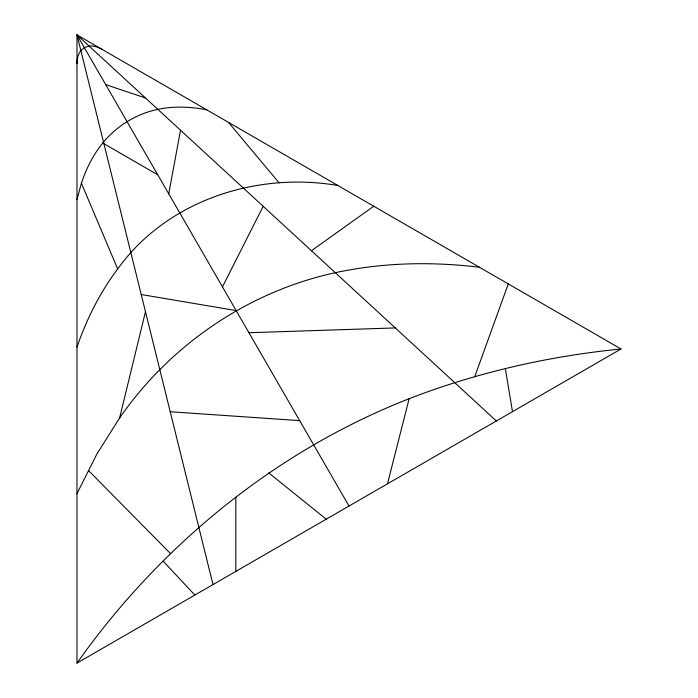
<?xml version="1.0" encoding="UTF-8"?>
<svg xmlns="http://www.w3.org/2000/svg" width="698" height="698" viewBox="0 0 698 698"><rect width="100%" height="100%" fill="white"/><g stroke="black" fill="none" stroke-linecap="round" stroke-linejoin="round"><path stroke-width="1.05" d="M168.742 193.835L180.512 130.203M76.981 493.617L96.848 454.11L119.628 417.936L145.472 311.718M387.486 483.827L409.133 398.706C477.066 372.409 548.576 356.172 621.019 348.991L76.981 34.9L76.981 663.1L621.019 348.991M76.981 199.384L81.404 183.234A276.565 159.676 60 0 1 102.737 143.029C117.395 124.942 138.509 112.561 161.465 108.661A276.565 159.676 60 0 1 206.8 109.848M474.675 376.841L508.284 283.911M222.461 286.878L263.19 206.32M76.981 663.1C159.807 545.923 275.125 451.196 409.133 398.706M119.628 417.936C173.244 340.511 257.51 285.421 350.597 269.751A1020.633 589.269 60 0 1 479.421 267.247M76.981 347.011A616.29 355.814 60 0 1 117.674 268.966C166.839 200.509 256.375 171.542 337.832 185.502M311.439 250.739L373.744 206.233M248.933 332.728L395.277 327.92M170.225 411.75L299.686 420.632M141.223 294.521L236.16 310.593M105.703 84.641L145.472 97.956M102.737 143.029L157.739 174.779M268.756 472.912L326.245 519.19M212.995 584.575L76.981 34.9L496.348 420.973M88.559 470.592L170.713 553.811M163.245 561.227L194.838 595.054M228.455 122.351L279.104 182.85M76.981 34.9L349 506.05M81.404 183.234L117.674 268.966M505.343 368.492L512.48 411.663M235.837 497.185L235.837 571.383M76.981 63.754A35.336 20.399 60 0 1 80.331 51.259L84.301 47.577L89.475 45.981A35.336 20.399 60 0 1 101.969 49.322"/></g></svg>
